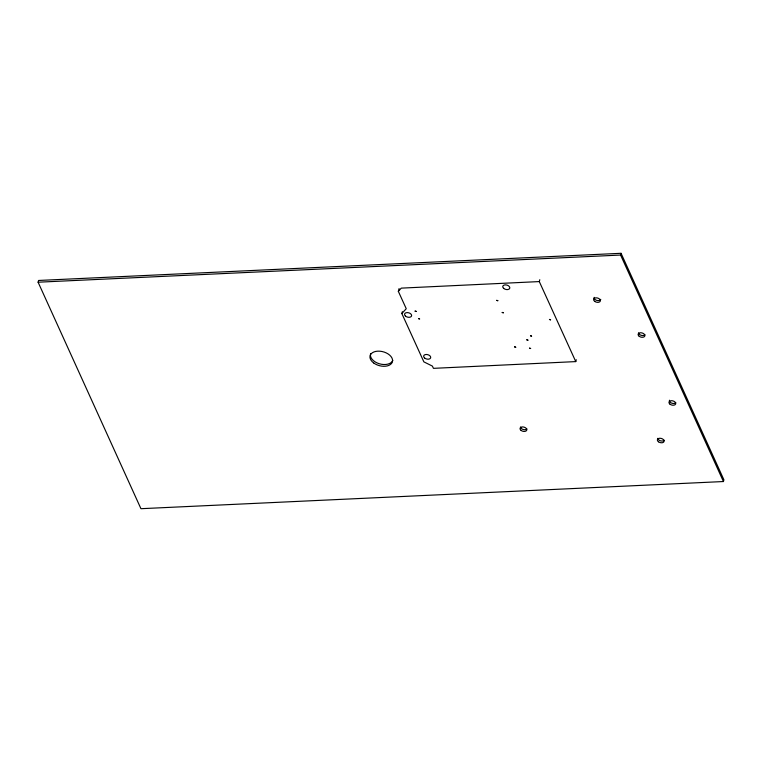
<?xml version="1.0" encoding="UTF-8"?>
<svg xmlns="http://www.w3.org/2000/svg" width="762" height="762" viewBox="0 0 762 762"><rect width="100%" height="100%" fill="white"/><g stroke="black" fill="none" stroke-linecap="round" stroke-linejoin="round"><path stroke-width="1.14" d="M38.1 282.207L38.567 280.464L621.059 253.298L723.9 479.793L723.433 481.536L140.941 508.702L38.1 282.207L620.592 255.051L723.433 481.536M576.263 359.731L575.767 361.598L433.435 368.351L432.397 366.093L423.863 361.864L401.85 313.553L406.251 308.715L398.335 291.351L399.088 288.56M401.85 313.553L402.346 311.687M575.767 361.598L539.296 281.578L539.791 279.711M620.592 255.051L621.059 253.298M398.335 291.351L401.279 288.131L539.296 281.578M526.904 428.939A3.467 2.162 15 0 1 523.161 429.482A3.467 2.162 15 0 1 520.494 426.996M600.77 299.352A3.467 2.162 15 0 1 596.722 300.38A3.467 2.162 15 0 1 594.131 297.342M664.226 440.265A3.467 2.162 15 0 1 660.483 440.807A3.467 2.162 15 0 1 657.825 438.331M675.818 402.717A3.467 2.162 15 0 1 671.646 403.117A3.467 2.162 15 0 1 669.484 400.221M644.966 334.775A3.467 2.162 15 0 1 641.223 335.318A3.467 2.162 15 0 1 638.556 332.832M392.792 360.312A11.554 7.191 15 0 1 379.314 363.76A11.554 7.191 15 0 1 370.684 353.635M415.119 311.134L416.243 311.42L415.119 311.134M418.567 318.659L419.672 318.992L418.614 318.573M496.71 300.371L497.815 300.704L496.71 300.371M502.215 312.449L503.32 312.782L502.215 312.449M514.598 346.881L515.712 347.215L514.598 346.881M526.809 339.823L527.914 340.157L526.809 339.823M529.514 348.177L530.619 348.51L529.514 348.177M549.478 319.449L550.574 319.811L549.478 319.449M530.495 335.756L531.571 336.156L530.495 335.756M521.132 430.454A3.467 2.162 15 0 0 526.732 430.187A3.467 2.162 15 0 0 522.389 426.92A3.467 2.162 15 0 0 521.132 430.454M594.693 301.361A3.467 2.162 15 0 0 600.304 301.095A3.467 2.162 15 0 0 595.951 297.828A3.467 2.162 15 0 0 594.693 301.361M658.454 441.779A3.467 2.162 15 0 0 664.064 441.522A3.467 2.162 15 0 0 659.721 438.255A3.467 2.162 15 0 0 658.454 441.779M670.046 404.231A3.467 2.162 15 0 0 675.656 403.974A3.467 2.162 15 0 0 671.303 400.707A3.467 2.162 15 0 0 670.046 404.231M639.194 336.29A3.467 2.162 15 0 0 644.804 336.023A3.467 2.162 15 0 0 640.451 332.756A3.467 2.162 15 0 0 639.194 336.29M373.637 362.931A11.554 7.191 15 0 0 392.325 362.064A11.554 7.191 15 0 0 377.838 351.168A11.554 7.191 15 0 0 373.637 362.931M503.644 288.35A3.61 2.248 15 0 0 509.645 288.493A3.61 2.248 15 0 0 505.558 284.874A3.61 2.248 15 0 0 503.644 288.35M405.451 316.068A3.61 2.248 15 0 0 411.451 316.211A3.61 2.248 15 0 0 407.365 312.591A3.61 2.248 15 0 0 405.451 316.068M424.539 357.95A3.61 2.248 15 0 0 430.54 358.092A3.61 2.248 15 0 0 426.453 354.473A3.61 2.248 15 0 0 424.539 357.95"/></g></svg>
